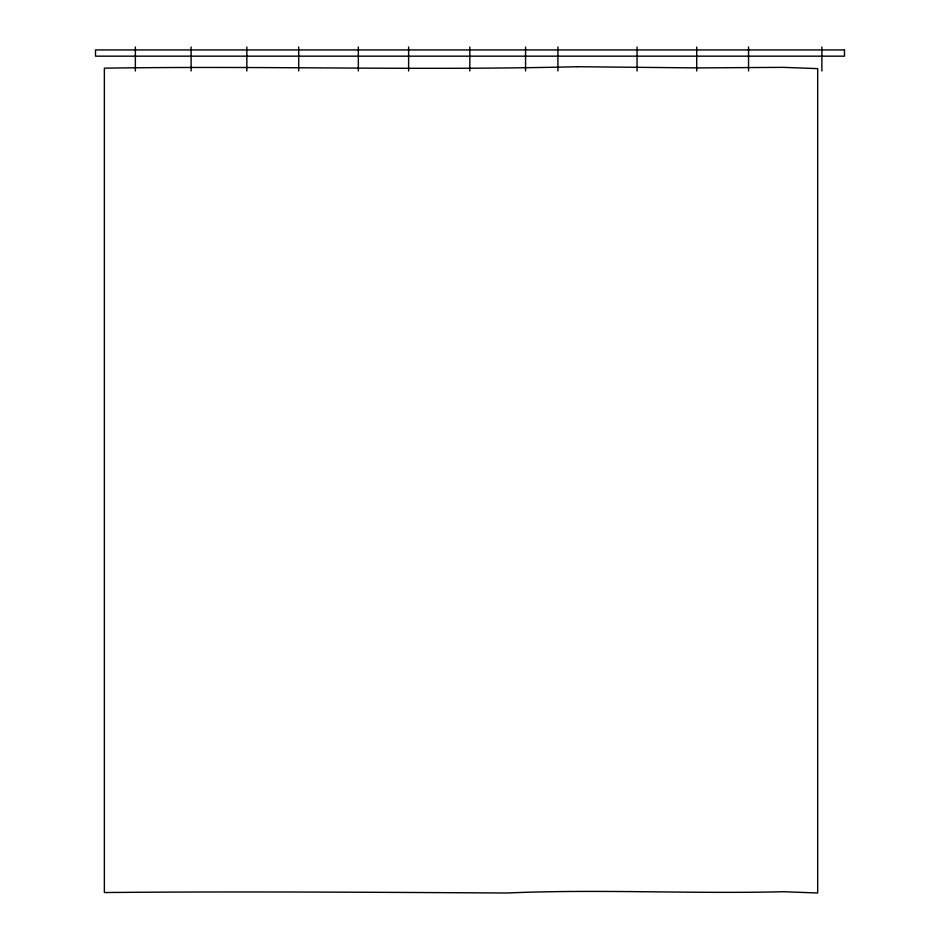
<?xml version="1.0" encoding="UTF-8"?>
<svg xmlns="http://www.w3.org/2000/svg" width="940" height="940" viewBox="0 0 940 940"><rect width="100%" height="100%" fill="white"/><g stroke="black" fill="none" stroke-linecap="round" stroke-linejoin="round"><path stroke-width="1.41" d="M821.877 47L821.877 70.994M748.545 47L748.545 70.994M696.705 47L696.705 70.994M637.061 47L637.061 70.994M557.913 47L557.913 70.994M525.566 47L525.566 70.994M469.824 47L469.824 70.994M408.618 47L408.618 70.994M358.34 47L358.34 70.994M298.697 47L298.697 70.994M246.844 47L246.844 70.994M191.102 47L191.102 70.994M135.36 47L135.36 70.994M577.16 66.717C419.581 70.676 261.966 65.718 104.364 68.174L104.364 892.542C238.607 891.332 372.804 892.295 507.06 893C599.121 889.052 691.229 894.022 783.326 891.719L817.683 893L817.683 68.632L783.326 67.351L698.103 67.903L577.16 66.717M844.496 49.926L95.504 49.926L95.504 56.165L844.496 56.165L844.496 49.926"/></g></svg>
